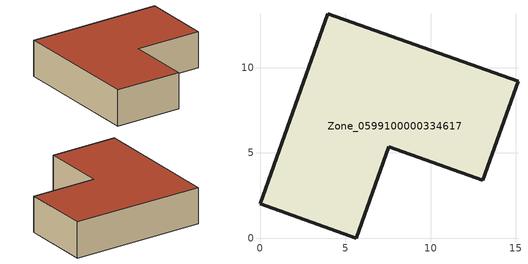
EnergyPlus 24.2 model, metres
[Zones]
Zone_0599100000334617
 floor ground (C_G): 0,2.01 3.97,13.16 15.12,9.19 13.06,3.41 7.55,5.37 5.64,0 z0.6
 wall outside (C_F): 3.97,13.16 0,2.01 5.64,0 7.55,5.37 13.06,3.41 15.12,9.19 3.97,13.16 z0.6:3.78
 roof outside (C_R): 15.12,9.19 3.97,13.16 0,2.01 5.64,0 7.55,5.37 13.06,3.41 z3.78
[BUILDING]
Pand.0599100000334617: North Axis=0; Terrain=City; Loads Convergence Tolerance Value=0.04; Temperature Convergence Tolerance Value=0.4; Solar Distribution=FullExterior; Maximum Number of Warmup Days=25; Minimum Number of Warmup Days=1
[Site:Location]
Rotterdam.The.Hague.AP_ZH_NLD Design_Conditions: Latitude=51.96; Longitude=4.45; Time Zone=1; Elevation=-4.5
[SITE:GROUNDTEMPERATURE:BUILDINGSURFACE]
18, 18, 18, 18, 18, 18, 18, 18, 18, 18, 18, 18
[MATERIAL] Thermal Absorptance=0.9; Solar Absorptance=0.7; Visible Absorptance=0.7
Name | Roughness | Thickness | Conductivity | Density | Specific Heat
G.TC.1975-1991 | MediumSmooth | 0.15 | 0.288461 | 540 | 1210
F.TC.1975-1991 | Rough | 0.3 | 0.230769 | 1920 | 840
R.TC.1975-1991 | MediumRough | 0.2 | 0.153846 | 1500 | 1000
[CONSTRUCTION]
C_G: G.TC.1975-1991
C_F: F.TC.1975-1991
C_R: R.TC.1975-1991
[ZONE]
Zone_0599100000334617: Type=1; Multiplier=1; Ceiling Height=Autocalculate; Volume=Autocalculate; Floor Area=autocalculate; Part of Total Floor Area=Yes
[ZONEINFILTRATION:DESIGNFLOWRATE]
Infil_Zone_0599100000334617: Zone or ZoneList or Space or SpaceList=Zone_0599100000334617; Schedule=AlwaysOn; Design Flow Rate Calculation Method=Flow/Area; Flow Rate per Floor Area=0.003; Constant Term Coefficient=1; Temperature Term Coefficient=0; Velocity Term Coefficient=0; Velocity Squared Term Coefficient=0
[HVACTEMPLATE:ZONE:IDEALLOADSAIRSYSTEM]
Zone_0599100000334617: Maximum Heating Supply Air Temperature=50; Minimum Cooling Supply Air Temperature=13; Maximum Heating Supply Air Humidity Ratio=0.0156; Minimum Cooling Supply Air Humidity Ratio=0.0077; Heating Limit=NoLimit; Cooling Limit=NoLimit; Dehumidification Control Type=ConstantSensibleHeatRatio; Cooling Sensible Heat Ratio=0.7; Dehumidification Setpoint=60; Humidification Control Type=None; Humidification Setpoint=30; Outdoor Air Method=None; Outdoor Air Flow Rate per Person=0.00944; Outdoor Air Flow Rate per Zone Floor Area=0; Outdoor Air Flow Rate per Zone=0; Demand Controlled Ventilation Type=None; Outdoor Air Economizer Type=NoEconomizer; Heat Recovery Type=None; Sensible Heat Recovery Effectiveness=0.7; Latent Heat Recovery Effectiveness=0.65
[ZONECONTROL:THERMOSTAT]
ThermostatControl_Zone_0599100000334617: Zone or ZoneList=Zone_0599100000334617; Control Type Schedule=DualSetpointControlType; Control 1=Thermostat_Zone_0599100000334617; Temperature Difference Between Cutout And Setpoint=0
[THERMOSTATSETPOINT:DUALSETPOINT]
Thermostat_Zone_0599100000334617: Heating Setpoint Temperature Schedule=HeatingSetpoint_Zone_0599100000334617; Cooling Setpoint Temperature Schedule=CoolingSetpoint_Zone_0599100000334617
[SCHEDULE:COMPACT]
HeatingSetpoint_Zone_0599100000334617: Through: 12/31, For: AllDays, Until: 24:00, 21
CoolingSetpoint_Zone_0599100000334617: Through: 12/31, For: AllDays, Until: 24:00, 24
DualSetpointControlType: Through: 12/31, For: AllDays, Until: 24:00, 4
AlwaysOn: Through: 12/31, For: AllDays, Until: 24:00, 1
